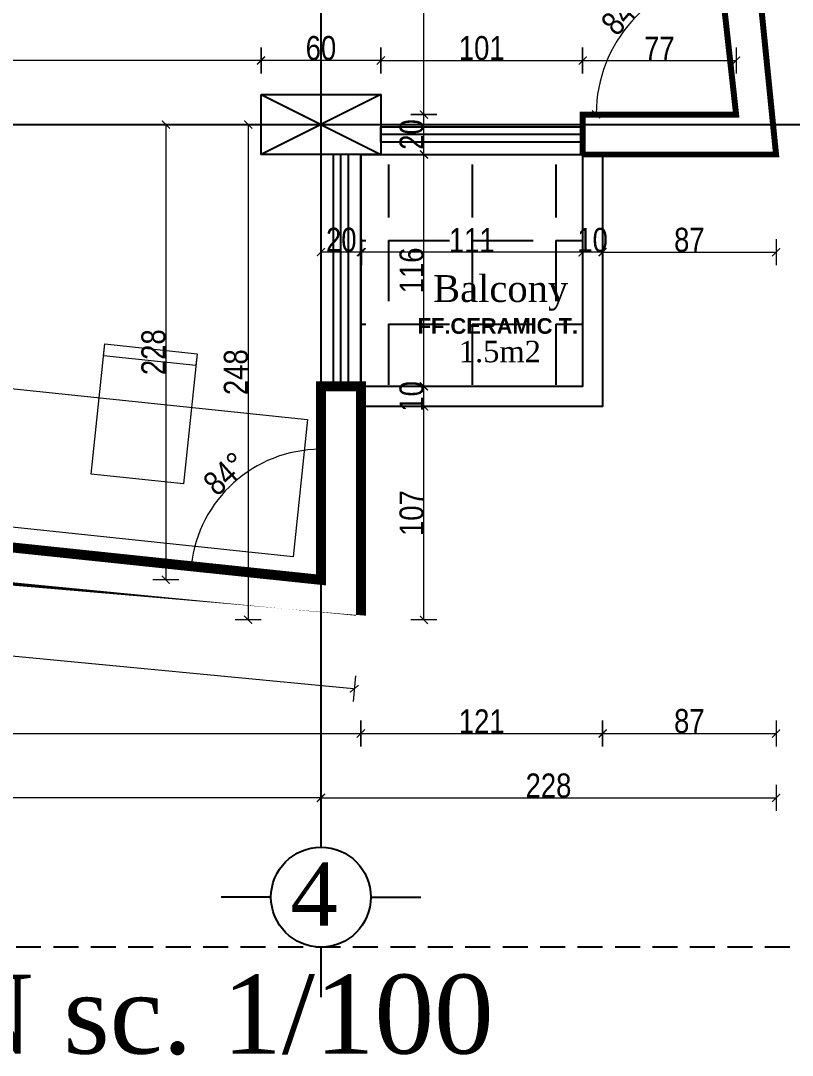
# Model space of a CAD drawing. Extents: x 250879 to 348495, y -51522 to -9360.
# Drawn here: x 285119 to 285506, y -18396 to -17878 of the extents above; entities that cross this region are included whole.
import ezdxf

# ---------------------------------------------------------------- set-up
doc = ezdxf.new("R2010")
doc.units = 0
doc.linetypes.add('DASHED2', pattern=[0.375, 0.25, -0.125])
doc.layers.get('DEFPOINTS').update_dxf_attribs({"color": 9, "linetype": 'CONTINUOUS'})
for name, color, linetype in [('AXIS', 1, 'CONTINUOUS'), ('COLUMN', 5, 'CONTINUOUS'), ('FURNITURE', 4, 'CONTINUOUS'), ('TEXT', 3, 'CONTINUOUS'), ('WALL', 7, 'CONTINUOUS'), ('WALL1', 2, 'CONTINUOUS')]:
    doc.layers.add(name, color=color, linetype=linetype)
doc.layers.add('dimention', color=151, linetype='CONTINUOUS', lineweight=13)
doc.layers.add('FURN', color=126, linetype='CONTINUOUS', lineweight=9)
doc.styles.add('style2', font='romantic.ttf', dxfattribs={"height": 50})
doc.styles.add('STYLE4', font='arialbd.ttf', dxfattribs={"height": 0.2})
doc.styles.add('yon', font='ARIALN.TTF')
doc.dimstyles.new('CM', dxfattribs={"dimscale": 0, "dimtxt": 12, "dimasz": 0.4, "dimexe": 50, "dimexo": 1000, "dimgap": 0.03, "dimtad": 1, "dimdec": 0, "dimzin": 0, "dimdsep": 46, "dimtxsty": 'yon', "dimblk": 'Ar thick3', "dimcen": 3, "dimdle": 8, "dimse1": 1, "dimse2": 1, "dimclrd": 8, "dimclre": 8, "dimclrt": 30, "dimadec": 0, "dimazin": 0, "dimtfac": 1, "dimtdec": 0, "dimtix": 1, "dimtmove": 1, "dimatfit": 3, "dimfxl": 50, "dimtolj": 1, "dimtzin": 0, "dimlwd": 9, "dimarcsym": 0})

# ---------------------------------------------------------------- blocks, each defined once
blk = doc.blocks.new('Ar thick3')
at = {"layer": 'dimention'}
blk.add_line((0, 16.22270537386066), (0, -16.22270537385884), dxfattribs=at)
at = {"layer": 'dimention', "const_width": 1.5}
blk.add_lwpolyline([(-5, -5.099295543877815), (5, 4.900704456122184)], dxfattribs=at)
blk = doc.blocks.new('*D1002')
at = {"layer": 'DEFPOINTS', "color": 0, "linetype": 'Continuous', "transparency": 16777216}
for p in [(285482.171870821, -17529.98847764059), (285568.9869875083, -17529.98847764059), (285561.8694889012, -17930.1530639066)]:
    blk.add_point(p, dxfattribs=at)
at = {"layer": 'WALL', "color": 8, "linetype": 'Continuous', "lineweight": 9, "transparency": 16777216}
blk.add_line((285568.9869875083, -17929.7530639066), (285568.9869875083, -17530.38847764059), dxfattribs=at)
at = {"layer": 'WALL', "color": 8, "linetype": 'Continuous', "lineweight": 9, "transparency": 16777216, "xscale": 0.4, "yscale": 0.4, "zscale": 0.4}
for p, rotation in [((285568.9869875083, -17529.98847764059), 90), ((285568.9869875083, -17930.1530639066), 270)]:
    blk.add_blockref('Ar thick3', p, dxfattribs=dict(at, rotation=rotation))
at = {"layer": 'WALL', "color": 30, "linetype": 'Continuous', "transparency": 16777216, "insert": (285562.8301116556, -17730.07077077355), "char_height": 12, "attachment_point": 5, "rotation": 90, "style": 'yon'}
blk.add_mtext('\\A1;400', dxfattribs=at)
blk = doc.blocks.new('*D993')
at = {"layer": 'DEFPOINTS', "color": 0, "linetype": 'Continuous', "transparency": 16777216}
for p in [(284829.1236684573, -18259.39758648803), (285269.6005466097, -18259.39758648803), (284829.1236684573, -18267.18529704558)]:
    blk.add_point(p, dxfattribs=at)
at = {"layer": 'WALL', "color": 8, "linetype": 'Continuous', "lineweight": 9, "transparency": 16777216}
blk.add_line((285269.2005466097, -18267.18529704558), (284829.5236684573, -18267.18529704558), dxfattribs=at)
at = {"layer": 'WALL', "color": 8, "linetype": 'Continuous', "lineweight": 9, "transparency": 16777216, "xscale": 0.4, "yscale": 0.4, "zscale": 0.4, "rotation": 180}
blk.add_blockref('Ar thick3', (284829.1236684573, -18267.18529704558), dxfattribs=at)
at = {"layer": 'WALL', "color": 8, "linetype": 'Continuous', "lineweight": 9, "transparency": 16777216, "xscale": 0.4, "yscale": 0.4, "zscale": 0.4}
blk.add_blockref('Ar thick3', (285269.6005466097, -18267.18529704558), dxfattribs=at)
at = {"layer": 'WALL', "color": 30, "linetype": 'Continuous', "transparency": 16777216, "insert": (285049.3621075335, -18261.02842119292), "char_height": 12, "attachment_point": 5, "style": 'yon'}
blk.add_mtext('\\A1;440', dxfattribs=at)
blk = doc.blocks.new('*D986')
at = {"layer": 'DEFPOINTS', "color": 0, "linetype": 'Continuous', "transparency": 16777216}
for p in [(285410.6639011982, -17945.15306390692), (285497.5337265689, -17945.36101672032), (285497.5337265689, -17994.07527620847)]:
    blk.add_point(p, dxfattribs=at)
at = {"layer": 'WALL', "color": 8, "linetype": 'Continuous', "lineweight": 9, "transparency": 16777216}
blk.add_line((285411.0639011982, -17994.07527620847), (285497.1337265688, -17994.07527620847), dxfattribs=at)
at = {"layer": 'WALL', "color": 8, "linetype": 'Continuous', "lineweight": 9, "transparency": 16777216, "xscale": 0.4, "yscale": 0.4, "zscale": 0.4, "rotation": 180}
blk.add_blockref('Ar thick3', (285410.6639011982, -17994.07527620847), dxfattribs=at)
at = {"layer": 'WALL', "color": 8, "linetype": 'Continuous', "lineweight": 9, "transparency": 16777216, "xscale": 0.4, "yscale": 0.4, "zscale": 0.4}
blk.add_blockref('Ar thick3', (285497.5337265689, -17994.07527620847), dxfattribs=at)
at = {"layer": 'WALL', "color": 30, "linetype": 'Continuous', "transparency": 16777216, "insert": (285454.0988138835, -17987.91840035581), "char_height": 12, "attachment_point": 5, "style": 'yon'}
blk.add_mtext('\\A1;87', dxfattribs=at)
blk = doc.blocks.new('COLUMN')
at = {"layer": 'AXIS'}
for p, q in [((236924.6994773077, -9644.256519553426), (236984.6994773077, -9674.256519553426)), ((236984.6994773077, -9644.256519553426), (236924.6994773077, -9674.256519553426))]:
    blk.add_line(p, q, dxfattribs=at)
at = {"layer": 'COLUMN'}
blk.add_lwpolyline([(236924.6994773077, -9644.256519553426), (236984.6994773077, -9644.256519553426), (236984.6994773077, -9674.256519553426), (236924.6994773077, -9674.256519553426)], close=True, dxfattribs=at)
blk = doc.blocks.new('*D967')
at = {"layer": 'DEFPOINTS', "color": 0, "linetype": 'Continuous', "transparency": 16777216}
for p in [(285410.6639011982, -18071.21641849521), (285539.0139067881, -18071.21641849521), (285289.6005466081, -18178.06532072042)]:
    blk.add_point(p, dxfattribs=at)
at = {"layer": 'WALL', "color": 8, "linetype": 'Continuous', "lineweight": 9, "transparency": 16777216}
blk.add_line((285539.0139067881, -18177.66532072042), (285539.0139067881, -18071.61641849521), dxfattribs=at)
at = {"layer": 'WALL', "color": 8, "linetype": 'Continuous', "lineweight": 9, "transparency": 16777216, "xscale": 0.4, "yscale": 0.4, "zscale": 0.4}
for p, rotation in [((285539.0139067881, -18071.21641849521), 90), ((285539.0139067881, -18178.06532072042), 270)]:
    blk.add_blockref('Ar thick3', p, dxfattribs=dict(at, rotation=rotation))
at = {"layer": 'WALL', "color": 30, "linetype": 'Continuous', "transparency": 16777216, "insert": (285532.8570309354, -18124.64086960777), "char_height": 12, "attachment_point": 5, "rotation": 90, "style": 'yon'}
blk.add_mtext('\\A1;107', dxfattribs=at)
blk = doc.blocks.new('*D968')
at = {"layer": 'DEFPOINTS', "color": 0, "linetype": 'Continuous', "transparency": 16777216}
for p in [(285497.5128034248, -17945.15306390291), (285539.0139067881, -17945.15306390291), (285400.6639011982, -18061.21641849521)]:
    blk.add_point(p, dxfattribs=at)
at = {"layer": 'WALL', "color": 8, "linetype": 'Continuous', "lineweight": 9, "transparency": 16777216}
blk.add_line((285539.0139067881, -18060.8164184952), (285539.0139067881, -17945.55306390291), dxfattribs=at)
at = {"layer": 'WALL', "color": 8, "linetype": 'Continuous', "lineweight": 9, "transparency": 16777216, "xscale": 0.4, "yscale": 0.4, "zscale": 0.4}
for p, rotation in [((285539.0139067881, -17945.15306390291), 90), ((285539.0139067881, -18061.21641849521), 270)]:
    blk.add_blockref('Ar thick3', p, dxfattribs=dict(at, rotation=rotation))
at = {"layer": 'WALL', "color": 30, "linetype": 'Continuous', "transparency": 16777216, "insert": (285532.8570309354, -18003.18474119901), "char_height": 12, "attachment_point": 5, "rotation": 90, "style": 'yon'}
blk.add_mtext('\\A1;116', dxfattribs=at)
blk = doc.blocks.new('*D969')
at = {"layer": 'DEFPOINTS', "color": 0, "linetype": 'Continuous', "transparency": 16777216}
for p in [(285454.2318528243, -17514.9884776371), (285539.0139067881, -17514.9884776371), (285497.5128034248, -17945.15306390291)]:
    blk.add_point(p, dxfattribs=at)
at = {"layer": 'WALL', "color": 8, "linetype": 'Continuous', "lineweight": 9, "transparency": 16777216}
blk.add_line((285539.0139067881, -17944.75306390291), (285539.0139067881, -17515.38847763711), dxfattribs=at)
at = {"layer": 'WALL', "color": 8, "linetype": 'Continuous', "lineweight": 9, "transparency": 16777216, "xscale": 0.4, "yscale": 0.4, "zscale": 0.4}
for p, rotation in [((285539.0139067881, -17514.9884776371), 90), ((285539.0139067881, -17945.15306390291), 270)]:
    blk.add_blockref('Ar thick3', p, dxfattribs=dict(at, rotation=rotation))
at = {"layer": 'WALL', "color": 30, "linetype": 'Continuous', "transparency": 16777216, "insert": (285532.8570309354, -17730.07077076996), "char_height": 12, "attachment_point": 5, "rotation": 90, "style": 'yon'}
blk.add_mtext('\\A1;430', dxfattribs=at)
blk = doc.blocks.new('*D961')
at = {"layer": 'DEFPOINTS', "color": 0, "linetype": 'Continuous', "transparency": 16777216}
for p in [(284837.1269154207, -18124.15557361954), (285289.6005466081, -18167.43652421794), (285289.6005466081, -18234.95162970952)]:
    blk.add_point(p, dxfattribs=at)
at = {"layer": 'WALL', "color": 8, "linetype": 'Continuous', "lineweight": 9, "transparency": 16777216}
blk.add_line((284837.5269154207, -18234.95162970952), (285289.2005466081, -18234.95162970952), dxfattribs=at)
at = {"layer": 'WALL', "color": 8, "linetype": 'Continuous', "lineweight": 9, "transparency": 16777216, "xscale": 0.4, "yscale": 0.4, "zscale": 0.4, "rotation": 180}
blk.add_blockref('Ar thick3', (284837.1269154207, -18234.95162970952), dxfattribs=at)
at = {"layer": 'WALL', "color": 8, "linetype": 'Continuous', "lineweight": 9, "transparency": 16777216, "xscale": 0.4, "yscale": 0.4, "zscale": 0.4}
blk.add_blockref('Ar thick3', (285289.6005466081, -18234.95162970952), dxfattribs=at)
at = {"layer": 'WALL', "color": 30, "linetype": 'Continuous', "transparency": 16777216, "insert": (285063.3637310144, -18228.79475385686), "char_height": 12, "attachment_point": 5, "style": 'yon'}
blk.add_mtext('\\A1;452', dxfattribs=at)
blk = doc.blocks.new('*D962')
at = {"layer": 'DEFPOINTS', "color": 0, "linetype": 'Continuous', "transparency": 16777216}
for p in [(285410.6639011982, -18047.2485839724), (285289.6005466081, -18167.43652421794), (285410.6639011982, -18234.95162970952)]:
    blk.add_point(p, dxfattribs=at)
at = {"layer": 'WALL', "color": 8, "linetype": 'Continuous', "lineweight": 9, "transparency": 16777216}
blk.add_line((285290.0005466081, -18234.95162970952), (285410.2639011982, -18234.95162970952), dxfattribs=at)
at = {"layer": 'WALL', "color": 8, "linetype": 'Continuous', "lineweight": 9, "transparency": 16777216, "xscale": 0.4, "yscale": 0.4, "zscale": 0.4, "rotation": 180}
blk.add_blockref('Ar thick3', (285289.6005466081, -18234.95162970952), dxfattribs=at)
at = {"layer": 'WALL', "color": 8, "linetype": 'Continuous', "lineweight": 9, "transparency": 16777216, "xscale": 0.4, "yscale": 0.4, "zscale": 0.4}
blk.add_blockref('Ar thick3', (285410.6639011982, -18234.95162970952), dxfattribs=at)
at = {"layer": 'WALL', "color": 30, "linetype": 'Continuous', "transparency": 16777216, "insert": (285350.1322239031, -18228.89707309287), "char_height": 12, "attachment_point": 5, "style": 'yon'}
blk.add_mtext('\\A1;121', dxfattribs=at)
blk = doc.blocks.new('*D963')
at = {"layer": 'DEFPOINTS', "color": 0, "linetype": 'Continuous', "transparency": 16777216}
for p in [(285497.5128034248, -17945.15306390291), (285410.6639011982, -18047.2485839724), (285497.5128034248, -18234.95162970952)]:
    blk.add_point(p, dxfattribs=at)
at = {"layer": 'WALL', "color": 8, "linetype": 'Continuous', "lineweight": 9, "transparency": 16777216}
blk.add_line((285411.0639011982, -18234.95162970952), (285497.1128034248, -18234.95162970952), dxfattribs=at)
at = {"layer": 'WALL', "color": 8, "linetype": 'Continuous', "lineweight": 9, "transparency": 16777216, "xscale": 0.4, "yscale": 0.4, "zscale": 0.4, "rotation": 180}
blk.add_blockref('Ar thick3', (285410.6639011982, -18234.95162970952), dxfattribs=at)
at = {"layer": 'WALL', "color": 8, "linetype": 'Continuous', "lineweight": 9, "transparency": 16777216, "xscale": 0.4, "yscale": 0.4, "zscale": 0.4}
blk.add_blockref('Ar thick3', (285497.5128034248, -18234.95162970952), dxfattribs=at)
at = {"layer": 'WALL', "color": 30, "linetype": 'Continuous', "transparency": 16777216, "insert": (285454.0883523115, -18228.79475385686), "char_height": 12, "attachment_point": 5, "style": 'yon'}
blk.add_mtext('\\A1;87', dxfattribs=at)
blk = doc.blocks.new('*D964')
at = {"layer": 'DEFPOINTS', "color": 0, "linetype": 'Continuous', "transparency": 16777216}
for p in [(285289.6005466096, -17994.07527620847), (285289.6005466096, -17994.07527620847), (285400.6639011982, -17994.07527620847)]:
    blk.add_point(p, dxfattribs=at)
at = {"layer": 'WALL', "color": 8, "linetype": 'Continuous', "lineweight": 9, "transparency": 16777216}
blk.add_line((285400.2639011982, -17994.07527620847), (285290.0005466096, -17994.07527620847), dxfattribs=at)
at = {"layer": 'WALL', "color": 8, "linetype": 'Continuous', "lineweight": 9, "transparency": 16777216, "xscale": 0.4, "yscale": 0.4, "zscale": 0.4, "rotation": 180}
blk.add_blockref('Ar thick3', (285289.6005466096, -17994.07527620847), dxfattribs=at)
at = {"layer": 'WALL', "color": 8, "linetype": 'Continuous', "lineweight": 9, "transparency": 16777216, "xscale": 0.4, "yscale": 0.4, "zscale": 0.4}
blk.add_blockref('Ar thick3', (285400.6639011982, -17994.07527620847), dxfattribs=at)
at = {"layer": 'WALL', "color": 30, "linetype": 'Continuous', "transparency": 16777216, "insert": (285345.1322239039, -17988.02071959182), "char_height": 12, "attachment_point": 5, "style": 'yon'}
blk.add_mtext('\\A1;111', dxfattribs=at)
blk = doc.blocks.new('*D1008')
at = {"layer": 'DEFPOINTS', "color": 0, "linetype": 'Continuous', "transparency": 16777216}
for p in [(284837.1269154207, -18134.78437012145), (285289.6005466081, -18178.06532072042), (285286.3037964327, -18212.53065714018)]:
    blk.add_point(p, dxfattribs=at)
at = {"layer": 'WALL', "color": 8, "linetype": 'Continuous', "lineweight": 9, "transparency": 16777216}
blk.add_line((284834.2283477672, -18169.28779432549), (285285.9056139109, -18212.4925693559), dxfattribs=at)
at = {"layer": 'WALL', "color": 8, "linetype": 'Continuous', "lineweight": 9, "transparency": 16777216, "xscale": 0.4, "yscale": 0.4, "zscale": 0.4}
for p, rotation in [((284833.8301652453, -18169.2497065412), 174.5360487549488), ((285286.3037964327, -18212.53065714018), 354.5360487549488)]:
    blk.add_blockref('Ar thick3', p, dxfattribs=dict(at, rotation=rotation))
at = {"layer": 'WALL', "color": 30, "linetype": 'Continuous', "transparency": 16777216, "insert": (285060.6508969695, -18184.78572599557), "char_height": 12, "attachment_point": 5, "rotation": 354.5360487549488, "style": 'yon'}
blk.add_mtext('\\A1;455', dxfattribs=at)
blk = doc.blocks.new('*D1009')
at = {"layer": 'DEFPOINTS', "color": 0, "linetype": 'Continuous', "transparency": 16777216}
for p in [(285289.6005466096, -18071.21641849515), (285321.1935943265, -18071.21641849515), (285289.6005466081, -18178.06532072042)]:
    blk.add_point(p, dxfattribs=at)
at = {"layer": 'WALL', "color": 8, "linetype": 'Continuous', "lineweight": 9, "transparency": 16777216}
blk.add_line((285321.1935943265, -18177.66532072042), (285321.1935943265, -18071.61641849515), dxfattribs=at)
at = {"layer": 'WALL', "color": 8, "linetype": 'Continuous', "lineweight": 9, "transparency": 16777216, "xscale": 0.4, "yscale": 0.4, "zscale": 0.4}
for p, rotation in [((285321.1935943265, -18071.21641849515), 90), ((285321.1935943265, -18178.06532072042), 270)]:
    blk.add_blockref('Ar thick3', p, dxfattribs=dict(at, rotation=rotation))
at = {"layer": 'WALL', "color": 30, "linetype": 'Continuous', "transparency": 16777216, "insert": (285315.0367184738, -18124.64086960774), "char_height": 12, "attachment_point": 5, "rotation": 90, "style": 'yon'}
blk.add_mtext('\\A1;107', dxfattribs=at)
blk = doc.blocks.new('*D1010')
at = {"layer": 'DEFPOINTS', "color": 0, "linetype": 'Continuous', "transparency": 16777216}
for p in [(285269.6005466097, -17994.03555799092), (285269.6005466097, -17994.07527620847), (285290.0005466096, -17994.07527620847)]:
    blk.add_point(p, dxfattribs=at)
at = {"layer": 'WALL', "color": 8, "linetype": 'Continuous', "lineweight": 9, "transparency": 16777216}
blk.add_line((285289.6005466096, -17994.03555799092), (285270.0005466097, -17994.03555799092), dxfattribs=at)
at = {"layer": 'WALL', "color": 8, "linetype": 'Continuous', "lineweight": 9, "transparency": 16777216, "xscale": 0.4, "yscale": 0.4, "zscale": 0.4, "rotation": 180}
blk.add_blockref('Ar thick3', (285269.6005466097, -17994.03555799092), dxfattribs=at)
at = {"layer": 'WALL', "color": 8, "linetype": 'Continuous', "lineweight": 9, "transparency": 16777216, "xscale": 0.4, "yscale": 0.4, "zscale": 0.4}
blk.add_blockref('Ar thick3', (285290.0005466096, -17994.03555799092), dxfattribs=at)
at = {"layer": 'WALL', "color": 30, "linetype": 'Continuous', "transparency": 16777216, "insert": (285279.8005466097, -17987.87868213826), "char_height": 12, "attachment_point": 5, "style": 'yon'}
blk.add_mtext('\\A1;20', dxfattribs=at)
blk = doc.blocks.new('*D1011')
at = {"layer": 'DEFPOINTS', "color": 0, "linetype": 'Continuous', "transparency": 16777216}
for p in [(285321.1935943265, -18061.21641849517), (285321.1935943265, -18061.21641849517), (285321.1935943265, -18071.21641849515)]:
    blk.add_point(p, dxfattribs=at)
at = {"layer": 'WALL', "color": 8, "linetype": 'Continuous', "lineweight": 9, "transparency": 16777216}
for p, q in [((285321.1935943265, -18060.81641849516), (285321.1935943265, -18060.41641849517)), ((285321.1935943265, -18071.21641849515), (285321.1935943265, -18061.21641849517)), ((285321.1935943265, -18071.61641849515), (285321.1935943265, -18072.01641849515))]:
    blk.add_line(p, q, dxfattribs=at)
at = {"layer": 'WALL', "color": 8, "linetype": 'Continuous', "lineweight": 9, "transparency": 16777216, "xscale": 0.4, "yscale": 0.4, "zscale": 0.4}
for p, rotation in [((285321.1935943265, -18061.21641849517), 270), ((285321.1935943265, -18071.21641849515), 90)]:
    blk.add_blockref('Ar thick3', p, dxfattribs=dict(at, rotation=rotation))
at = {"layer": 'WALL', "color": 30, "linetype": 'Continuous', "transparency": 16777216, "insert": (285315.0367184738, -18066.21641849511), "char_height": 12, "attachment_point": 5, "rotation": 90, "style": 'yon'}
blk.add_mtext('\\A1;10', dxfattribs=at)
blk = doc.blocks.new('*D1012')
at = {"layer": 'DEFPOINTS', "color": 0, "linetype": 'Continuous', "transparency": 16777216}
for p in [(285321.1935943268, -17945.15306390668), (285321.1935943265, -17945.15306390668), (285321.1935943265, -18061.21641849517)]:
    blk.add_point(p, dxfattribs=at)
at = {"layer": 'WALL', "color": 8, "linetype": 'Continuous', "lineweight": 9, "transparency": 16777216}
blk.add_line((285321.1935943265, -18060.81641849516), (285321.1935943265, -17945.55306390668), dxfattribs=at)
at = {"layer": 'WALL', "color": 8, "linetype": 'Continuous', "lineweight": 9, "transparency": 16777216, "xscale": 0.4, "yscale": 0.4, "zscale": 0.4}
for p, rotation in [((285321.1935943265, -17945.15306390668), 90), ((285321.1935943265, -18061.21641849517), 270)]:
    blk.add_blockref('Ar thick3', p, dxfattribs=dict(at, rotation=rotation))
at = {"layer": 'WALL', "color": 30, "linetype": 'Continuous', "transparency": 16777216, "insert": (285315.0367184738, -18003.18474120088), "char_height": 12, "attachment_point": 5, "rotation": 90, "style": 'yon'}
blk.add_mtext('\\A1;116', dxfattribs=at)
blk = doc.blocks.new('*D1013')
at = {"layer": 'DEFPOINTS', "color": 0, "linetype": 'Continuous', "transparency": 16777216}
for p in [(285321.1935943265, -17925.15306390657), (285324.7335254891, -17925.15306390657), (285321.1935943268, -17945.15306390668)]:
    blk.add_point(p, dxfattribs=at)
at = {"layer": 'WALL', "color": 8, "linetype": 'Continuous', "lineweight": 9, "transparency": 16777216}
blk.add_line((285321.1935943265, -17944.75306390668), (285321.1935943265, -17925.55306390657), dxfattribs=at)
at = {"layer": 'WALL', "color": 8, "linetype": 'Continuous', "lineweight": 9, "transparency": 16777216, "xscale": 0.4, "yscale": 0.4, "zscale": 0.4}
for p, rotation in [((285321.1935943265, -17925.15306390657), 90), ((285321.1935943265, -17945.15306390668), 270)]:
    blk.add_blockref('Ar thick3', p, dxfattribs=dict(at, rotation=rotation))
at = {"layer": 'WALL', "color": 30, "linetype": 'Continuous', "transparency": 16777216, "insert": (285315.0367184738, -17935.15306390658), "char_height": 12, "attachment_point": 5, "rotation": 90, "style": 'yon'}
blk.add_mtext('\\A1;20', dxfattribs=at)
blk = doc.blocks.new('*D1014')
at = {"layer": 'DEFPOINTS', "color": 0, "linetype": 'Continuous', "transparency": 16777216}
for p in [(285321.1935943265, -17534.98847763759), (285333.1730448047, -17534.98847763759), (285324.7335254891, -17925.15306390657)]:
    blk.add_point(p, dxfattribs=at)
at = {"layer": 'WALL', "color": 8, "linetype": 'Continuous', "lineweight": 9, "transparency": 16777216}
blk.add_line((285321.1935943265, -17924.75306390657), (285321.1935943265, -17535.3884776376), dxfattribs=at)
at = {"layer": 'WALL', "color": 8, "linetype": 'Continuous', "lineweight": 9, "transparency": 16777216, "xscale": 0.4, "yscale": 0.4, "zscale": 0.4}
for p, rotation in [((285321.1935943265, -17534.98847763759), 90), ((285321.1935943265, -17925.15306390657), 270)]:
    blk.add_blockref('Ar thick3', p, dxfattribs=dict(at, rotation=rotation))
at = {"layer": 'WALL', "color": 30, "linetype": 'Continuous', "transparency": 16777216, "insert": (285315.0367184738, -17730.07077077204), "char_height": 12, "attachment_point": 5, "rotation": 90, "style": 'yon'}
blk.add_mtext('\\A1;390', dxfattribs=at)
blk = doc.blocks.new('*D1015')
at = {"layer": 'DEFPOINTS', "color": 0, "linetype": 'Continuous', "transparency": 16777216}
for p in [(285484.350796218, -17511.95806429584), (285454.2318528243, -17514.9884776371), (285497.5128034248, -17945.1530639029)]:
    blk.add_point(p, dxfattribs=at)
at = {"layer": 'WALL', "color": 8, "linetype": 'Continuous', "lineweight": 9, "transparency": 16777216}
blk.add_line((285527.5917030516, -17941.72465998795), (285484.3908399847, -17512.35605486953), dxfattribs=at)
at = {"layer": 'WALL', "color": 8, "linetype": 'Continuous', "lineweight": 9, "transparency": 16777216, "xscale": 0.4, "yscale": 0.4, "zscale": 0.4}
for p, rotation in [((285484.350796218, -17511.95806429584), 95.74547122083135), ((285527.6317468184, -17942.12265056164), 275.7454712208313)]:
    blk.add_blockref('Ar thick3', p, dxfattribs=dict(at, rotation=rotation))
at = {"layer": 'WALL', "color": 30, "linetype": 'Continuous', "transparency": 16777216, "insert": (285512.1172179, -17726.42399617724), "char_height": 12, "attachment_point": 5, "rotation": 275.74547122083135, "style": 'yon'}
blk.add_mtext('\\A1;432', dxfattribs=at)
blk = doc.blocks.new('*D1051')
at = {"layer": 'DEFPOINTS', "color": 0, "linetype": 'Continuous', "transparency": 16777216}
for p in [(285269.6005466097, -17788.59158109047), (285477.5128034247, -17793.33250875294), (285477.5128034247, -17925.15306390298)]:
    blk.add_point(p, dxfattribs=at)
at = {"layer": 'WALL', "color": 8, "linetype": 'Continuous', "lineweight": 9, "transparency": 16777216}
blk.add_line((285270.0005466097, -17793.33250875294), (285477.1128034247, -17793.33250875294), dxfattribs=at)
at = {"layer": 'WALL', "color": 8, "linetype": 'Continuous', "lineweight": 9, "transparency": 16777216, "xscale": 0.4, "yscale": 0.4, "zscale": 0.4, "rotation": 180}
blk.add_blockref('Ar thick3', (285269.6005466097, -17793.33250875294), dxfattribs=at)
at = {"layer": 'WALL', "color": 8, "linetype": 'Continuous', "lineweight": 9, "transparency": 16777216, "xscale": 0.4, "yscale": 0.4, "zscale": 0.4}
blk.add_blockref('Ar thick3', (285477.5128034247, -17793.33250875294), dxfattribs=at)
at = {"layer": 'WALL', "color": 30, "linetype": 'Continuous', "transparency": 16777216, "insert": (285373.5566750172, -17787.17563290028), "char_height": 12, "attachment_point": 5, "style": 'yon'}
blk.add_mtext('\\A1;208', dxfattribs=at)
blk = doc.blocks.new('*D1053')
at = {"layer": 'DEFPOINTS', "color": 0, "linetype": 'Continuous', "transparency": 16777216}
for p in [(285400.6639011977, -17898.1197143076), (285299.6005466097, -17915.1530639066), (285400.6639011977, -17925.15306390333)]:
    blk.add_point(p, dxfattribs=at)
at = {"layer": 'WALL', "color": 8, "linetype": 'Continuous', "lineweight": 9, "transparency": 16777216}
blk.add_line((285300.0005466097, -17898.1197143076), (285400.2639011977, -17898.1197143076), dxfattribs=at)
at = {"layer": 'WALL', "color": 8, "linetype": 'Continuous', "lineweight": 9, "transparency": 16777216, "xscale": 0.4, "yscale": 0.4, "zscale": 0.4, "rotation": 180}
blk.add_blockref('Ar thick3', (285299.6005466097, -17898.1197143076), dxfattribs=at)
at = {"layer": 'WALL', "color": 8, "linetype": 'Continuous', "lineweight": 9, "transparency": 16777216, "xscale": 0.4, "yscale": 0.4, "zscale": 0.4}
blk.add_blockref('Ar thick3', (285400.6639011977, -17898.1197143076), dxfattribs=at)
at = {"layer": 'WALL', "color": 30, "linetype": 'Continuous', "transparency": 16777216, "insert": (285350.1322239037, -17891.96283845494), "char_height": 12, "attachment_point": 5, "style": 'yon'}
blk.add_mtext('\\A1;101', dxfattribs=at)
blk = doc.blocks.new('*D1070')
at = {"layer": 'DEFPOINTS', "color": 0, "linetype": 'Continuous', "transparency": 16777216}
for p in [(285400.6639011977, -17898.15943252515), (285477.5128034247, -17898.15943252515), (285477.5128034247, -17925.15306390298)]:
    blk.add_point(p, dxfattribs=at)
at = {"layer": 'WALL', "color": 8, "linetype": 'Continuous', "lineweight": 9, "transparency": 16777216}
blk.add_line((285401.0639011977, -17898.15943252515), (285477.1128034247, -17898.15943252515), dxfattribs=at)
at = {"layer": 'WALL', "color": 8, "linetype": 'Continuous', "lineweight": 9, "transparency": 16777216, "xscale": 0.4, "yscale": 0.4, "zscale": 0.4, "rotation": 180}
blk.add_blockref('Ar thick3', (285400.6639011977, -17898.15943252515), dxfattribs=at)
at = {"layer": 'WALL', "color": 8, "linetype": 'Continuous', "lineweight": 9, "transparency": 16777216, "xscale": 0.4, "yscale": 0.4, "zscale": 0.4}
blk.add_blockref('Ar thick3', (285477.5128034247, -17898.15943252515), dxfattribs=at)
at = {"layer": 'WALL', "color": 30, "linetype": 'Continuous', "transparency": 16777216, "insert": (285439.0883523112, -17892.12943252515), "char_height": 12, "attachment_point": 5, "style": 'yon'}
blk.add_mtext('\\A1;77', dxfattribs=at)
blk = doc.blocks.new('*D1071')
at = {"layer": 'DEFPOINTS', "color": 0, "linetype": 'Continuous', "transparency": 16777216}
for p in [(285239.6005466097, -17898.07999609005), (285239.6005466097, -17915.1530639066), (285299.6005466097, -17915.1530639066)]:
    blk.add_point(p, dxfattribs=at)
at = {"layer": 'WALL', "color": 8, "linetype": 'Continuous', "lineweight": 9, "transparency": 16777216}
blk.add_line((285299.2005466096, -17898.07999609005), (285240.0005466097, -17898.07999609005), dxfattribs=at)
at = {"layer": 'WALL', "color": 8, "linetype": 'Continuous', "lineweight": 9, "transparency": 16777216, "xscale": 0.4, "yscale": 0.4, "zscale": 0.4, "rotation": 180}
blk.add_blockref('Ar thick3', (285239.6005466097, -17898.07999609005), dxfattribs=at)
at = {"layer": 'WALL', "color": 8, "linetype": 'Continuous', "lineweight": 9, "transparency": 16777216, "xscale": 0.4, "yscale": 0.4, "zscale": 0.4}
blk.add_blockref('Ar thick3', (285299.6005466097, -17898.07999609005), dxfattribs=at)
at = {"layer": 'WALL', "color": 30, "linetype": 'Continuous', "transparency": 16777216, "insert": (285269.6005466097, -17891.92312023739), "char_height": 12, "attachment_point": 5, "style": 'yon'}
blk.add_mtext('\\A1;60', dxfattribs=at)
blk = doc.blocks.new('*D1072')
at = {"layer": 'DEFPOINTS', "color": 0, "linetype": 'Continuous', "transparency": 16777216}
for p in [(284859.1236684572, -17898.07999609005), (284859.1236684572, -17915.1530639066), (285239.6005466097, -17915.1530639066)]:
    blk.add_point(p, dxfattribs=at)
at = {"layer": 'WALL', "color": 8, "linetype": 'Continuous', "lineweight": 9, "transparency": 16777216}
blk.add_line((285239.2005466096, -17898.07999609005), (284859.5236684572, -17898.07999609005), dxfattribs=at)
at = {"layer": 'WALL', "color": 8, "linetype": 'Continuous', "lineweight": 9, "transparency": 16777216, "xscale": 0.4, "yscale": 0.4, "zscale": 0.4, "rotation": 180}
blk.add_blockref('Ar thick3', (284859.1236684572, -17898.07999609005), dxfattribs=at)
at = {"layer": 'WALL', "color": 8, "linetype": 'Continuous', "lineweight": 9, "transparency": 16777216, "xscale": 0.4, "yscale": 0.4, "zscale": 0.4}
blk.add_blockref('Ar thick3', (285239.6005466097, -17898.07999609005), dxfattribs=at)
at = {"layer": 'WALL', "color": 30, "linetype": 'Continuous', "transparency": 16777216, "insert": (285049.3621075334, -17891.92312023739), "char_height": 12, "attachment_point": 5, "style": 'yon'}
blk.add_mtext('\\A1;380', dxfattribs=at)
blk = doc.blocks.new('*D1077')
at = {"layer": 'DEFPOINTS', "color": 0, "linetype": 'Continuous', "transparency": 16777216}
for p in [(285184.8526952154, -17930.1530639066), (285191.9332668036, -18158.0653207204), (285269.6005466082, -18158.0653207204)]:
    blk.add_point(p, dxfattribs=at)
at = {"layer": 'WALL', "color": 8, "linetype": 'Continuous', "lineweight": 9, "transparency": 16777216}
blk.add_line((285191.9332668036, -17930.5530639066), (285191.9332668036, -18157.6653207204), dxfattribs=at)
at = {"layer": 'WALL', "color": 8, "linetype": 'Continuous', "lineweight": 9, "transparency": 16777216, "xscale": 0.4, "yscale": 0.4, "zscale": 0.4}
for p, rotation in [((285191.9332668036, -17930.1530639066), 90), ((285191.9332668036, -18158.0653207204), 270)]:
    blk.add_blockref('Ar thick3', p, dxfattribs=dict(at, rotation=rotation))
at = {"layer": 'WALL', "color": 30, "linetype": 'Continuous', "transparency": 16777216, "insert": (285185.776390951, -18044.10919231346), "char_height": 12, "attachment_point": 5, "rotation": 90, "style": 'yon'}
blk.add_mtext('\\A1;228', dxfattribs=at)
blk = doc.blocks.new('*D1078')
at = {"layer": 'DEFPOINTS', "color": 0, "linetype": 'Continuous', "transparency": 16777216}
for p in [(285400.6639011982, -17994.11499442602), (285400.6639011982, -17994.11499442602), (285410.6440420894, -17994.05541709969)]:
    blk.add_point(p, dxfattribs=at)
at = {"layer": 'WALL', "color": 8, "linetype": 'Continuous', "lineweight": 9, "transparency": 16777216}
for p, q in [((285400.2639011982, -17994.11499442602), (285399.8639011982, -17994.11499442602)), ((285410.6440420894, -17994.11499442602), (285400.6639011982, -17994.11499442602)), ((285411.0440420894, -17994.11499442602), (285411.4440420894, -17994.11499442602))]:
    blk.add_line(p, q, dxfattribs=at)
at = {"layer": 'WALL', "color": 8, "linetype": 'Continuous', "lineweight": 9, "transparency": 16777216, "xscale": 0.4, "yscale": 0.4, "zscale": 0.4}
blk.add_blockref('Ar thick3', (285400.6639011982, -17994.11499442602), dxfattribs=at)
at = {"layer": 'WALL', "color": 8, "linetype": 'Continuous', "lineweight": 9, "transparency": 16777216, "xscale": 0.4, "yscale": 0.4, "zscale": 0.4, "rotation": 180}
blk.add_blockref('Ar thick3', (285410.6440420894, -17994.11499442602), dxfattribs=at)
at = {"layer": 'WALL', "color": 30, "linetype": 'Continuous', "transparency": 16777216, "insert": (285405.6539716438, -17987.95811857336), "char_height": 12, "attachment_point": 5, "style": 'yon'}
blk.add_mtext('\\A1;10', dxfattribs=at)
blk = doc.blocks.new('*D1080')
at = {"layer": 'DEFPOINTS', "color": 0, "linetype": 'Continuous', "transparency": 16777216}
for p in [(285434.2318528245, -17534.98847763715), (285438.1045327989, -17867.20898600464), (285400.6639011977, -17925.1530639033), (285477.5128034247, -17925.15306390301), (285477.5128034247, -17925.15306390301)]:
    blk.add_point(p, dxfattribs=at)
at = {"layer": 'WALL', "color": 8, "linetype": 'Continuous', "lineweight": 9, "transparency": 16777216}
blk.add_arc((285477.5128034247, -17925.15306390301), 70.07515934487506, 96.65699391839608, 179.6729462605971, dxfattribs=at)
at = {"layer": 'WALL', "color": 8, "linetype": 'Continuous', "lineweight": 9, "transparency": 16777216, "xscale": 0.4, "yscale": 0.4, "zscale": 0.4}
for p, rotation in [((285469.7867581756, -17855.50511933881), 6.493467048574217), ((285407.4376440799, -17925.15306390327), 269.836473130419)]:
    blk.add_blockref('Ar thick3', p, dxfattribs=dict(at, rotation=rotation))
at = {"layer": 'WALL', "color": 30, "linetype": 'Continuous', "transparency": 16777216, "insert": (285420.7147266736, -17874.30720204848), "char_height": 12, "attachment_point": 5, "rotation": 48.16497008950395, "style": 'yon'}
blk.add_mtext('\\A1;84°', dxfattribs=at)
blk = doc.blocks.new('*D1081')
at = {"layer": 'DEFPOINTS', "color": 0, "linetype": 'Continuous', "transparency": 16777216}
for p in [(285269.6005466082, -18061.21641849342), (285238.9146888018, -18100.36160248812), (284857.1269154208, -18114.78437012155), (285269.6005466082, -18158.0653207204), (285269.6005466082, -18158.0653207204)]:
    blk.add_point(p, dxfattribs=at)
at = {"layer": 'WALL', "color": 8, "linetype": 'Continuous', "lineweight": 9, "transparency": 16777216}
blk.add_arc((285269.6005466082, -18158.0653207204), 65.3554968395627, 90.3506720732536, 173.6591892691301, dxfattribs=at)
at = {"layer": 'WALL', "color": 8, "linetype": 'Continuous', "lineweight": 9, "transparency": 16777216, "xscale": 0.4, "yscale": 0.4, "zscale": 0.4}
for p, rotation in [((285269.6005466082, -18092.70982388084), 0.1753360366205958), ((285204.6018991903, -18151.24499807387), 263.8345253057631)]:
    blk.add_blockref('Ar thick3', p, dxfattribs=dict(at, rotation=rotation))
at = {"layer": 'WALL', "color": 30, "linetype": 'Continuous', "transparency": 16777216, "insert": (285221.7448560955, -18104.92538909049), "char_height": 12, "attachment_point": 5, "rotation": 42.00493067119871, "style": 'yon'}
blk.add_mtext('\\A1;84°', dxfattribs=at)
blk = doc.blocks.new('*D1090')
at = {"layer": 'DEFPOINTS', "color": 0, "linetype": 'Continuous', "transparency": 16777216}
for p in [(285497.5128034248, -17939.9083209877), (285497.5128034248, -18267.22501526319), (285269.6005466097, -18288.26216443244)]:
    blk.add_point(p, dxfattribs=at)
at = {"layer": 'WALL', "color": 8, "linetype": 'Continuous', "lineweight": 9, "transparency": 16777216}
blk.add_line((285270.0005466097, -18267.22501526319), (285497.1128034248, -18267.22501526319), dxfattribs=at)
at = {"layer": 'WALL', "color": 8, "linetype": 'Continuous', "lineweight": 9, "transparency": 16777216, "xscale": 0.4, "yscale": 0.4, "zscale": 0.4, "rotation": 180}
blk.add_blockref('Ar thick3', (285269.6005466097, -18267.22501526319), dxfattribs=at)
at = {"layer": 'WALL', "color": 8, "linetype": 'Continuous', "lineweight": 9, "transparency": 16777216, "xscale": 0.4, "yscale": 0.4, "zscale": 0.4}
blk.add_blockref('Ar thick3', (285497.5128034248, -18267.22501526319), dxfattribs=at)
at = {"layer": 'WALL', "color": 30, "linetype": 'Continuous', "transparency": 16777216, "insert": (285383.5566750172, -18261.06813941053), "char_height": 12, "attachment_point": 5, "style": 'yon'}
blk.add_mtext('\\A1;228', dxfattribs=at)
blk = doc.blocks.new('*D1091')
at = {"layer": 'DEFPOINTS', "color": 0, "linetype": 'Continuous', "transparency": 16777216}
for p in [(285562.1344299088, -17930.1530639066), (285282.7479890087, -18178.06532072042), (285568.9075510731, -18178.06532072042)]:
    blk.add_point(p, dxfattribs=at)
at = {"layer": 'WALL', "color": 8, "linetype": 'Continuous', "lineweight": 9, "transparency": 16777216}
blk.add_line((285568.9075510731, -17930.5530639066), (285568.9075510731, -18177.66532072042), dxfattribs=at)
at = {"layer": 'WALL', "color": 8, "linetype": 'Continuous', "lineweight": 9, "transparency": 16777216, "xscale": 0.4, "yscale": 0.4, "zscale": 0.4}
for p, rotation in [((285568.9075510731, -17930.1530639066), 90), ((285568.9075510731, -18178.06532072042), 270)]:
    blk.add_blockref('Ar thick3', p, dxfattribs=dict(at, rotation=rotation))
at = {"layer": 'WALL', "color": 30, "linetype": 'Continuous', "transparency": 16777216, "insert": (285562.7506752204, -18054.10919231347), "char_height": 12, "attachment_point": 5, "rotation": 90, "style": 'yon'}
blk.add_mtext('\\A1;248', dxfattribs=at)
blk = doc.blocks.new('*D1243')
at = {"layer": 'DEFPOINTS', "color": 0, "linetype": 'Continuous', "transparency": 16777216}
for p in [(285225.139567129, -17930.1530639066), (285233.2086525807, -18178.06532072042), (285289.6005466081, -18178.06532072042)]:
    blk.add_point(p, dxfattribs=at)
at = {"layer": 'WALL', "color": 8, "linetype": 'Continuous', "lineweight": 9, "transparency": 16777216}
blk.add_line((285233.2086525807, -17930.5530639066), (285233.2086525807, -18177.66532072042), dxfattribs=at)
at = {"layer": 'WALL', "color": 8, "linetype": 'Continuous', "lineweight": 9, "transparency": 16777216, "xscale": 0.4, "yscale": 0.4, "zscale": 0.4}
for p, rotation in [((285233.2086525807, -17930.1530639066), 90), ((285233.2086525807, -18178.06532072042), 270)]:
    blk.add_blockref('Ar thick3', p, dxfattribs=dict(at, rotation=rotation))
at = {"layer": 'WALL', "color": 30, "linetype": 'Continuous', "transparency": 16777216, "insert": (285227.0517767281, -18054.10919231347), "char_height": 12, "attachment_point": 5, "rotation": 90, "style": 'yon'}
blk.add_mtext('\\A1;248', dxfattribs=at)
blk = doc.blocks.new('*D1483')
at = {"layer": 'DEFPOINTS', "color": 0, "linetype": 'Continuous', "transparency": 16777216}
for p in [(285434.2318528245, -17534.98847763718), (284661.3985580831, -17544.98847764224), (285435.3411526468, -17544.98847764204), (285408.9344230109, -17561.55979825056), (285477.5128034247, -17925.15306390301)]:
    blk.add_point(p, dxfattribs=at)
at = {"layer": 'WALL', "color": 8, "linetype": 'Continuous', "lineweight": 9, "transparency": 16777216}
blk.add_arc((285435.3411526468, -17544.98847764204), 31.17569625159113, 180.735138962927, 275.5948012158336, dxfattribs=at)
at = {"layer": 'WALL', "color": 8, "linetype": 'Continuous', "lineweight": 9, "transparency": 16777216, "xscale": 0.4, "yscale": 0.4, "zscale": 0.4}
for p, rotation in [((285404.1654563952, -17544.98847764204), 90.36756948147033), ((285438.7783883543, -17575.97411056218), 5.962370697290273)]:
    blk.add_blockref('Ar thick3', p, dxfattribs=dict(at, rotation=rotation))
at = {"layer": 'WALL', "color": 30, "linetype": 'Continuous', "transparency": 16777216, "insert": (285418.6538966595, -17563.62920889835), "char_height": 12, "attachment_point": 5, "rotation": 318.1649700893809, "style": 'yon'}
blk.add_mtext('\\A1;96°', dxfattribs=at)

msp = doc.modelspace()

# ---------------------------------------------------------------- hatches: boundary and pattern name
at = {"layer": 'AXIS'}
h = msp.add_hatch(dxfattribs=at)
h.set_pattern_fill('ANGLE', color=256, scale=6, style=0)
h.set_pattern_definition([(0, (46793.62838971848, -26789.24499719399), (0, -41.91), [30.48, -11.43]), (270, (46793.62838971848, -26789.24499719399), (-41.91, -2.566247367613279e-15), [30.48, -11.43])])
h.paths.add_polyline_path([(285400.6639011982, -18061.21641849521), (285289.6005466096, -18061.21641849515), (285289.6005466096, -17950.15306390663), (285400.6639011982, -17950.15306390692)])

# ---------------------------------------------------------------- linework, layer by layer
for p, q in [((285269.6005466097, -17003.14069596928), (285269.6005466097, -18291.87513444631)), ((284317.023427931, -17930.1530639066), (285635.1381756828, -17930.1530639066)), ((285244.6005466097, -18316.87513444631), (285219.6005466097, -18316.87513444631)), ((285294.6005466097, -18316.87513444631), (285319.6005466097, -18316.87513444631)), ((285269.6005466097, -18341.87513444631), (285269.6005466097, -18366.87513444631)), ((285269.6005466097, -18341.87513444631), (285269.6005466097, -18361.11679262337))]:
    msp.add_line(p, q, dxfattribs=at)
at = {"layer": 'AXIS', "linetype": 'DASHED2', "ltscale": 50}
msp.add_lwpolyline([(285616.9129609904, -18341.87513444631), (284317.023427931, -18341.87513444631), (284317.023427931, -17003.14069596928), (285616.9129609904, -17003.14069596928)], close=True, dxfattribs=at)
at = {"layer": 'AXIS'}
msp.add_circle((285269.6005466097, -18316.87513444631), 25, dxfattribs=at)
at = {"layer": 'FURN'}
for points in [[(285161.3702493559, -18040.00125971073), (285207.5732053577, -18044.84934624291), (285200.7361335789, -18110.00761527976), (285154.5331775771, -18105.15952874758)], [(285161.3702493559, -18040.00125971073), (285207.5732053577, -18044.84934624291), (285206.956969657, -18050.72216034743), (285160.7540136552, -18045.87407381525)], [(285090.3186911672, -18059.73126227708), (285262.9472749061, -18077.84521827288), (285255.7453002191, -18146.48106406103), (285083.1167164802, -18128.36710806524)]]:
    msp.add_lwpolyline(points, close=True, dxfattribs=at)
at = {"layer": 'FURNITURE', "ltscale": 3}
for points in [[(285299.6005466097, -17938.98200430582), (285299.6005466097, -17931.32412350749), (285400.6639011981, -17931.32412350771), (285400.6639011981, -17938.98200430604)], [(285283.4294870088, -17945.1530639066), (285275.7716062105, -17945.1530639066), (285275.7716062105, -18061.21641849512), (285283.4294870088, -18061.21641849512)]]:
    msp.add_lwpolyline(points, close=True, dxfattribs=at)
at = {"layer": 'FURNITURE'}
msp.add_lwpolyline([(285410.6639011982, -17945.15306390657), (285410.6639011982, -18071.21641849521), (285289.6005466096, -18071.21641849515)], dxfattribs=at)
msp.add_lwpolyline([(285289.6005466097, -17945.1530639066), (285400.6639011982, -17945.15306390666), (285400.6639011982, -18061.21641849521), (285289.6005466097, -18061.21641849515)], close=True, dxfattribs=at)
at = {"layer": 'FURNITURE', "ltscale": 3}
for points in [[(285289.6005466096, -17945.15306390651), (285289.6005466096, -18081.21641849512)], [(285289.6005466096, -17945.1530639066), (285420.6639011981, -17945.15306390695)]]:
    msp.add_lwpolyline(points, dxfattribs=at)
at = {"layer": 'WALL', "linetype": 'Continuous', "const_width": 3}
for points in [[(285400.6639011977, -17945.15306390365), (285497.5128034248, -17945.15306390291), (285454.2318528243, -17514.9884776371), (285299.6005466126, -17514.98847764206)], [(285323.698581417, -17534.98847763763), (285434.2318528245, -17534.98847763719), (285477.5128034247, -17925.15306390298), (285400.6639011977, -17925.15306390333), (285400.6639011977, -17945.15306390333)]]:
    msp.add_lwpolyline(points, dxfattribs=at)
at = {"layer": 'WALL', "linetype": 'Continuous', "ltscale": 3, "const_width": 5}
msp.add_lwpolyline([(285289.6005466084, -18061.21641849336), (285289.6005466081, -18178.06532072042), (284837.1269154207, -18134.78437012145), (284837.1269154207, -18056.21641849516), (284837.1269154207, -18056.21641849516), (284857.1269154207, -18056.21641849518), (284857.1269154207, -18114.78437012153), (285269.6005466082, -18158.0653207204), (285269.6005466082, -18061.21641849339), (285289.6005466082, -18061.21641849336)], dxfattribs=at)
at = {"layer": 'WALL1'}
for p, q in [((285400.6639011981, -17935.15306390689), (285299.6005466097, -17935.15306390664)), ((285279.6005466097, -18061.21641849512), (285279.6005466097, -17945.1530639066))]:
    msp.add_line(p, q, dxfattribs=at)

# ---------------------------------------------------------------- block references
at = {"layer": 'WALL', "linetype": 'Continuous'}
msp.add_blockref('COLUMN', (48314.901069302, -8270.89654435317), dxfattribs=at)

# ---------------------------------------------------------------- texts
at = {"layer": 'TEXT'}
for s, insert, char_height, width, attachment_point, style in [('Balcony', (285325.7682325595, -18005.53010896243), 13.4456, 223.301869, 1, 'style2'), ('FF.CERAMIC T.', (285318.0473906964, -18035.01172708438), 7.839999999999999, 84.86679489916554, 7, 'STYLE4'), ('1.5m2', (285338.6881572934, -18049.37233687746), 10.75648, 178.6414952, 7, 'style2'), ('4', (285254.2768843611, -18299.67557817255), 31.5, 120.23035, 1, 'style2'), ('TYPICAL FLOOR PLAN sc. 1/100', (284492.3409301103, -18355.6836111803), 39.5136, 1711.502856, 1, 'style2')]:
    msp.add_mtext(s, dxfattribs=dict(at, insert=insert, char_height=char_height, width=width, attachment_point=attachment_point, style=style))

# ---------------------------------------------------------------- dimensions: what is measured, and where the dimension line sits
at = {"layer": 'WALL', "linetype": 'Continuous'}
for p1, p2, distance, picture, middle in [((285497.5128034248, -17945.15306390291), (285454.2318528243, -17514.9884776371), -30.27101181281462, '*D1015', (285512.1172179, -17726.42399617724)), ((284837.1269154207, -18134.78437012145), (285289.6005466081, -18178.06532072042), -34.62265120187201, '*D1008', (285060.6508969695, -18184.78572599557))]:
    dim = msp.add_aligned_dim(p1=p1, p2=p2, distance=distance, dimstyle='CM', override={"dimscale": 1}, dxfattribs=at)
    dim.commit()
    dim.dimension.update_dxf_attribs({"geometry": picture, "text_midpoint": middle})
for base, p1, p2, angle, picture, middle in [((285539.0139067881, -17514.9884776371), (285497.5128034248, -17945.15306390291), (285454.2318528243, -17514.9884776371), 90, '*D969', (285532.8570309354, -17730.07077076996)), ((285568.9869875083, -17529.98847764059), (285561.8694889012, -17930.1530639066), (285482.171870821, -17529.98847764059), 90, '*D1002', (285562.8301116556, -17730.07077077355)), ((285321.1935943265, -17534.98847763759), (285324.7335254891, -17925.15306390657), (285333.1730448047, -17534.98847763759), 90, '*D1014', (285315.0367184738, -17730.07077077204)), ((285321.1935943265, -17925.15306390657), (285321.1935943268, -17945.15306390668), (285324.7335254891, -17925.15306390657), 90, '*D1013', (285315.0367184738, -17935.15306390658)), ((285191.9332668036, -18158.0653207204), (285184.8526952154, -17930.1530639066), (285269.6005466082, -18158.0653207204), 90, '*D1077', (285185.776390951, -18044.10919231346)), ((285233.2086525807, -18178.06532072042), (285225.139567129, -17930.1530639066), (285289.6005466081, -18178.06532072042), 90, '*D1243', (285227.0517767281, -18054.10919231347)), ((285568.9075510731, -18178.06532072042), (285562.1344299088, -17930.1530639066), (285282.7479890087, -18178.06532072042), 90, '*D1091', (285562.7506752204, -18054.10919231347)), ((285321.1935943265, -17945.15306390668), (285321.1935943265, -18061.21641849517), (285321.1935943268, -17945.15306390668), 90, '*D1012', (285315.0367184738, -18003.18474120088)), ((285539.0139067881, -17945.15306390291), (285400.6639011982, -18061.21641849521), (285497.5128034248, -17945.15306390291), 90, '*D968', (285532.8570309354, -18003.18474119901)), ((285321.1935943265, -18061.21641849517), (285321.1935943265, -18071.21641849515), (285321.1935943265, -18061.21641849517), 90, '*D1011', (285315.0367184738, -18066.21641849511)), ((285539.0139067881, -18071.21641849521), (285289.6005466081, -18178.06532072042), (285410.6639011982, -18071.21641849521), 90, '*D967', (285532.8570309354, -18124.64086960777)), ((285321.1935943265, -18071.21641849515), (285289.6005466081, -18178.06532072042), (285289.6005466096, -18071.21641849515), 90, '*D1009', (285315.0367184738, -18124.64086960774)), ((284829.1236684573, -18267.18529704558), (285269.6005466097, -18259.39758648803), (284829.1236684573, -18259.39758648803), 180, '*D993', (285049.3621075335, -18261.02842119292))]:
    dim = msp.add_linear_dim(base=base, p1=p1, p2=p2, angle=angle, dimstyle='CM', override={"dimscale": 1}, dxfattribs=at)
    dim.commit()
    dim.dimension.update_dxf_attribs({"geometry": picture, "text_midpoint": middle})
for base, line1, line2, picture, middle in [((285408.9344230109, -17561.55979825056), ((285434.2318528245, -17534.98847763719), (285477.5128034247, -17925.15306390298)), ((285435.3411526468, -17544.98847764203), (284661.3985580831, -17544.98847764223)), '*D1483', (285418.6538966595, -17563.62920889835)), ((285438.1045327989, -17867.20898600464), ((285434.2318528245, -17534.98847763719), (285477.5128034247, -17925.15306390298)), ((285477.5128034247, -17925.15306390298), (285400.6639011977, -17925.15306390333)), '*D1080', (285420.7147266736, -17874.30720204848)), ((285238.9146888018, -18100.36160248812), ((285269.6005466082, -18158.0653207204), (285269.6005466082, -18061.21641849339)), ((284857.1269154207, -18114.78437012153), (285269.6005466082, -18158.0653207204)), '*D1081', (285221.7448560955, -18104.92538909047))]:
    dim = msp.add_angular_dim_2l(base=base, line1=line1, line2=line2, dimstyle='CM', override={"dimscale": 1}, dxfattribs=at)
    dim.commit()
    dim.dimension.update_dxf_attribs({"geometry": picture, "text_midpoint": middle})
for base, p1, p2, picture, middle in [((285477.5128034247, -17793.33250875294), (285269.6005466097, -17788.59158109047), (285477.5128034247, -17925.15306390298), '*D1051', (285373.5566750172, -17787.17563290028)), ((284859.1236684572, -17898.07999609005), (285239.6005466097, -17915.1530639066), (284859.1236684572, -17915.1530639066), '*D1072', (285049.3621075334, -17891.92312023739)), ((285239.6005466097, -17898.07999609005), (285299.6005466097, -17915.1530639066), (285239.6005466097, -17915.1530639066), '*D1071', (285269.6005466097, -17891.92312023739)), ((285400.6639011977, -17898.1197143076), (285299.6005466097, -17915.1530639066), (285400.6639011977, -17925.15306390333), '*D1053', (285350.1322239037, -17891.96283845494)), ((285477.5128034247, -17898.15943252515), (285400.6639011977, -17898.15943252515), (285477.5128034247, -17925.15306390298), '*D1070', (285439.0883523112, -17892.12943252515)), ((285497.5128034248, -18267.22501526319), (285269.6005466097, -18288.26216443244), (285497.5128034248, -17939.9083209877), '*D1090', (285383.5566750172, -18261.06813941053)), ((285497.5337265689, -17994.07527620847), (285410.6639011982, -17945.15306390692), (285497.5337265689, -17945.36101672032), '*D986', (285454.0988138835, -17987.91840035581)), ((285497.5128034248, -18234.95162970952), (285410.6639011982, -18047.2485839724), (285497.5128034248, -17945.15306390291), '*D963', (285454.0883523115, -18228.79475385686)), ((285269.6005466097, -17994.03555799092), (285290.0005466096, -17994.07527620847), (285269.6005466097, -17994.07527620847), '*D1010', (285279.8005466097, -17987.87868213826)), ((285289.6005466096, -17994.07527620847), (285400.6639011982, -17994.07527620847), (285289.6005466096, -17994.07527620847), '*D964', (285345.1322239039, -17988.02071959182)), ((285400.6639011982, -17994.11499442602), (285410.6440420894, -17994.05541709969), (285400.6639011982, -17994.11499442602), '*D1078', (285405.6539716438, -17987.95811857336)), ((285410.6639011982, -18234.95162970952), (285289.6005466081, -18167.43652421794), (285410.6639011982, -18047.2485839724), '*D962', (285350.1322239031, -18228.89707309287)), ((285289.6005466081, -18234.95162970952), (284837.1269154207, -18124.15557361954), (285289.6005466081, -18167.43652421794), '*D961', (285063.3637310144, -18228.79475385686))]:
    dim = msp.add_linear_dim(base=base, p1=p1, p2=p2, dimstyle='CM', override={"dimscale": 1}, dxfattribs=at)
    dim.commit()
    dim.dimension.update_dxf_attribs({"geometry": picture, "text_midpoint": middle})

doc.saveas('drawing.dxf')
